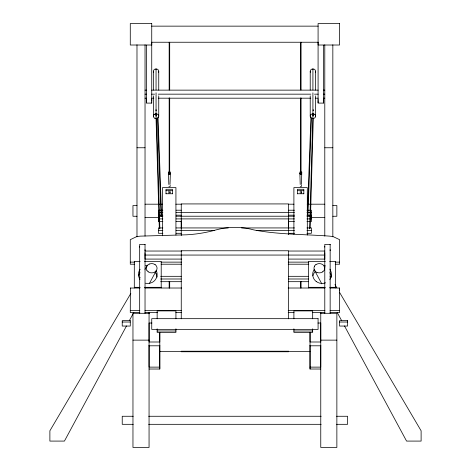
<?xml version="1.0" encoding="UTF-8"?>
<svg xmlns="http://www.w3.org/2000/svg" width="471" height="471" viewBox="0 0 471 471"><rect width="100%" height="100%" fill="white"/><g stroke="black" fill="none" stroke-linecap="round" stroke-linejoin="round"><path stroke-width="0.71" d="M139.669 313.303L139.669 244.402L145.033 244.402L145.033 259.085L181.718 259.085M139.669 247.104L139.669 246.351M145.033 313.303L145.033 252.65M145.033 250.66L145.033 249.707M145.033 244.726L145.033 244.402M146.375 99.581L146.375 103.096L151.739 103.096L151.739 42.237M146.375 45.157L146.375 100.4M149.06 345.225L149.06 367.127L159.793 367.127M149.06 313.692L149.06 312.232M151.739 101.147L151.739 98.71M149.06 369.023L159.793 369.023L159.793 345.225M159.793 332.514L159.793 341.999L149.06 341.999L149.06 323.029L151.921 323.029M169.348 173.664L168.689 173.687L169.195 173.516M170.013 192.774L170.013 192.286M170.013 191.032L170.013 193.151M181.253 228.2L181.253 220.881M181.253 216.695L181.253 212.227M288.57 228.2L288.57 220.881M288.57 216.695L288.57 212.227M300.881 173.616L300.068 173.54L301.54 173.458M301.393 192.774L301.393 192.286M301.393 191.032L301.393 193.151M320.763 369.023L310.036 369.023L310.036 345.225M310.036 332.514L310.036 341.999L320.763 341.999L320.763 323.029L317.901 323.029M318.084 99.581L318.084 103.096L323.447 103.096L323.447 45.157M318.084 42.237L318.084 100.4M320.763 345.225L320.763 367.127L310.036 367.127M320.763 313.692L320.763 312.232M323.447 101.147L323.447 98.71M324.79 313.303L324.79 252.65M324.79 247.104L324.79 246.351M330.153 313.303L330.153 244.402L324.79 244.402L324.79 259.085L288.841 259.085M330.153 250.66L330.153 249.707M330.153 244.726L330.153 244.402M309.612 228.818L312.785 118.174M312.85 115.972L312.909 113.776M310.171 228.099L313.321 118.186M313.386 115.99L313.445 113.788M170.013 184.497L170.414 172.039L169.425 171.844L168.441 172.039L168.842 184.497M301.393 184.497L301.793 172.039L300.81 171.844L299.821 172.039L300.221 184.497M307.351 216.542L310.919 117.373M307.887 216.56L311.431 118.127M170.319 186.127L170.184 185.439M301.705 186.127L301.452 185.303M126.516 325.92L64.433 441.086L49.885 441.086L49.885 430.794L130.832 293.415M129.307 320.739L133.841 312.332M149.531 283.218L156.507 270.277M139.41 278.85L140.152 277.584M145.003 269.353L146.87 266.192M170.155 173.458L169.283 173.581M300.887 173.664L301.546 173.54L300.951 173.616M168.689 173.687L170.131 173.534M300.068 173.687L300.733 173.581M130.279 288.046L139.899 288.017M156.184 69.655L155.919 69.667M313.038 69.667L312.773 69.655M300.592 173.616L300.074 173.77M169.213 173.616L168.695 173.77M151.638 26.146L318.184 26.146M151.638 42.243L318.184 42.243M145.033 90.138L146.499 90.138M151.638 90.138L318.184 90.138M323.324 90.138L324.79 90.138M145.033 94.165L146.499 94.165M151.638 94.165L154.57 94.165M158.238 94.165L310.848 94.165M314.516 94.165L318.184 94.165M323.324 94.165L324.79 94.165M145.033 98.186L146.499 98.186M151.638 98.186L153.84 98.186M158.238 98.186L310.848 98.186M315.252 98.186L318.184 98.186M323.324 98.186L324.79 98.186M136.984 147.759L145.033 147.759M324.79 147.759L332.838 147.759M300.221 186.687L301.252 186.687M168.918 186.687L169.954 186.687M166.004 190.678L172.439 190.678M297.384 190.678L303.824 190.678M166.004 193.746L172.439 193.746M297.384 193.746L303.824 193.746M145.033 204.19L162.642 204.19M175.848 204.19L181.718 204.19M288.841 204.19L293.975 204.19M307.18 204.19L324.79 204.19M136.984 205.533L132.963 205.533L132.963 216.266L136.984 216.266M332.838 205.533L336.865 205.533L336.865 216.266L332.838 216.266M162.86 210.219L158.45 210.219L158.45 221.582L162.86 221.582M176.095 210.219L181.241 210.219M288.582 210.219L294.463 210.219M306.962 210.219L311.372 210.219L311.372 221.582L306.962 221.582M158.45 212.498L162.86 212.498M176.095 212.498L294.463 212.498M306.962 212.498L311.372 212.498M158.45 215.176L162.86 215.176M176.095 215.176L181.241 215.176M288.582 215.176L294.463 215.176M306.962 215.176L311.372 215.176M158.45 216.218L162.86 216.218M176.095 216.218L294.463 216.218M306.962 216.218L311.372 216.218M145.033 217.608L158.238 217.608M310.848 217.608L324.79 217.608M158.45 218.897L162.86 218.897M176.095 218.897L294.463 218.897M306.962 218.897L311.372 218.897M176.095 221.582L181.241 221.582M288.582 221.582L294.463 221.582M162.86 227.935L158.45 227.935L158.45 233.298L162.86 233.298M176.095 227.935L228.294 227.935M241.529 227.935L294.463 227.935M306.962 227.935L311.372 227.935L311.372 233.298L306.962 233.298M158.45 230.619L162.86 230.619M176.095 230.619L214.323 230.619M256.236 230.619L294.463 230.619M306.962 230.619L311.372 230.619M176.095 233.298L181.241 233.298M288.582 233.298L294.463 233.298M145.033 251.037L181.718 251.037M288.841 251.037L324.79 251.037M145.033 255.058L324.79 255.058M140.123 261.434L134.3 261.434L134.3 287.916M144.485 261.434L161.212 261.434L161.212 287.916M325.337 261.434L308.611 261.434L308.611 287.916M329.7 261.434L335.523 261.434L335.523 287.916M130.279 262.129L134.682 262.129M161.129 262.129L181.694 262.129M288.205 262.129L308.776 262.129M335.217 262.129L339.626 262.129M134.682 264.213L130.279 264.213L130.279 239.68L136.678 236.613L140.181 236.136L186.439 234.805A132.074 127.576 0 0 0 215.747 229.995L215.889 229.954A68.601 66.258 0 0 1 253.934 229.954C278.856 234.664 304.425 234.234 329.641 236.136L333.162 236.613L339.626 239.68L339.626 264.213L335.217 264.213M161.129 264.213L181.694 264.213M288.205 264.213L308.776 264.213M160.652 276.318L181.241 276.318M288.582 276.318L308.434 276.318M160.652 278.997L181.241 278.997M288.582 278.997L308.434 278.997M160.652 281.682L181.241 281.682M288.582 281.682L308.434 281.682M134.3 287.322L140.123 287.322M144.485 287.322L161.212 287.322M308.611 287.322L325.337 287.322M329.7 287.322L335.523 287.322M145.039 288.017L181.735 288.017M288.164 288.017L324.866 288.017M330.006 288.017L339.626 288.046L339.626 312.579L330.077 312.579M130.279 310.495L139.828 310.495M144.968 310.495L181.694 310.495M288.205 310.495L324.937 310.495M330.077 310.495L339.626 310.495M139.828 312.579L130.279 312.579L130.361 288.017M144.968 312.579L157.455 312.579M175.818 312.579L181.694 312.579M288.205 312.579L294.081 312.579M312.45 312.579L324.937 312.579M149.06 313.303L132.963 313.303L132.963 447.45L149.06 447.45L149.06 312.809M320.763 313.303L336.865 313.303L336.865 447.45L320.763 447.45L320.763 312.809M122.23 322.023L130.279 322.023M339.544 322.023L347.592 322.023M157.149 331.007L175.93 331.007M293.898 331.007L312.673 331.007M132.963 340.133L149.06 340.133M320.763 340.133L336.865 340.133M149.06 345.796L159.793 345.796M310.036 345.796L320.763 345.796M159.793 351.49L310.036 351.49M133.24 416.27L122.23 416.27L122.23 424.318L133.24 424.318M148.653 416.27L321.169 416.27M336.582 416.27L347.592 416.27L347.592 424.318L336.582 424.318M148.653 424.318L321.169 424.318M300.887 173.516L301.511 173.534M169.578 173.664L170.131 173.687L169.707 173.587M339.626 290.13L339.544 288.017M324.13 266.192L324.878 267.457M330.1 276.318L330.848 277.584M334.946 284.549L336.812 287.716M339.426 292.15L421.115 430.794L421.115 441.086L406.567 441.086L344.484 325.92M314.493 270.277L321.817 283.86M337.159 312.332L341.693 320.739M158.038 117.373L161.606 216.542M157.526 118.127L161.07 216.56M156.437 113.776L156.502 115.972M156.566 118.174L159.869 228.818M155.895 113.788L155.966 115.99M156.031 118.186L159.333 228.835M332.838 44.786L332.838 236.86M324.79 44.786L324.79 236.124M323.447 102.778L323.447 103.096M318.084 101.147L318.084 102.778M315.588 71.239L315.588 90.079M315.588 95.878L315.588 116.16A2.673 2.314 0 0 1 315.317 117.185A2.696 2.337 0 0 1 314.587 117.974A2.673 2.314 0 0 1 311.743 118.239M312.909 68.919L312.909 89.932M312.909 92.828L312.909 118.486M312.673 318.796L312.673 310.901L293.898 310.901L293.898 318.796M312.673 328.805L312.673 332.396L293.898 332.396L293.898 328.805M310.224 71.239L310.224 90.079M310.224 95.878L310.224 116.16A2.696 2.337 0 0 1 310.477 115.124M310.036 332.626L310.036 369.023M307.31 235.035L307.31 187.588L293.898 187.588L293.898 234.305M303.824 193.858L303.824 189.289L297.384 189.289L297.384 193.858M301.075 42.243L301.075 89.926M301.075 97.997L301.075 172.822L300.539 172.822L300.539 97.997M301.075 281.44L301.075 288.011M300.539 42.243L300.539 89.926M300.539 281.44L300.539 288.011M300.221 191.032L300.221 193.151M288.57 211.932L288.57 203.925L181.253 203.925L181.253 211.932M288.57 215.948L288.57 234.676M288.57 318.802L288.57 250.766L181.253 250.766L181.253 318.802M181.253 215.948L181.253 235.618M175.93 235.035L175.93 187.588L162.513 187.588L162.513 235.765M175.93 318.796L175.93 310.901L157.149 310.901L157.149 318.796M175.93 328.805L175.93 332.396L157.149 332.396L157.149 328.805M172.439 193.858L172.439 189.289L166.004 189.289L166.004 193.858M169.695 42.243L169.695 89.926M169.695 97.997L169.695 172.822L169.16 172.822L169.16 97.997M169.695 281.44L169.695 288.011M169.16 42.243L169.16 89.926M169.16 281.44L169.16 288.011M168.842 191.032L168.842 193.151M159.793 332.626L159.793 369.023M158.739 71.239L158.739 90.079M158.739 95.878L158.739 116.16A2.673 2.314 0 0 1 158.468 117.185A2.696 2.337 0 0 1 157.732 117.974A2.673 2.314 0 0 1 154.888 118.239M156.054 68.919L156.054 89.932M156.054 92.828L156.054 118.486M153.375 71.239L153.375 90.079M153.375 95.878L153.375 116.16A2.673 2.314 0 0 0 153.988 117.615A2.696 2.337 0 0 0 154.859 118.25M151.739 102.778L151.739 103.096M146.375 101.147L146.375 102.778M145.033 44.786L145.033 236.124M136.984 44.786L136.984 236.86M156.189 270.413A9.349 9.031 0 0 1 155.083 280.051A9.438 9.12 0 0 1 151.886 282.529A9.349 9.031 0 0 1 145.621 283.212M139.404 278.367A9.349 9.031 0 0 1 140.099 269.259M145.657 265.597A9.349 9.031 0 0 1 147.806 265.356M139.946 279.515A9.438 9.12 0 0 1 139.245 278.367M138.615 275.77A9.349 9.031 0 0 1 140.022 272.715M156.113 273.863A9.349 9.031 0 0 1 157.043 277.154M155.083 272.179A9.438 9.12 0 0 1 156.189 273.863M330.501 270.413A9.349 9.031 0 0 1 329.8 279.515M325.555 282.8A9.349 9.031 0 0 1 316.212 281.458M316.194 281.458A9.438 9.12 0 0 1 313.633 278.367A9.349 9.031 0 0 1 314.328 269.259M329.877 269.171A9.438 9.12 0 0 1 330.577 270.319M324.172 265.597A9.349 9.031 0 0 1 325.508 266.003M312.927 275.77A9.349 9.031 0 0 1 314.74 272.179M329.8 272.715A9.438 9.12 0 0 1 330.501 273.863A9.349 9.031 0 0 1 331.431 277.154M322.682 271.844A5.346 4.628 0 0 1 316.983 272.391M315.17 271.137A5.346 4.628 0 0 1 314.528 266.209M315.982 264.631A5.346 4.628 0 0 1 321.687 264.084A5.393 4.675 0 0 1 323.5 265.297A5.346 4.628 0 0 1 324.13 270.277A5.393 4.675 0 0 1 322.664 271.861M316.912 272.409A5.393 4.675 0 0 1 315.087 271.143M314.445 266.156A5.393 4.675 0 0 1 315.911 264.572M148.359 271.844A5.346 4.628 0 0 0 154.064 272.391A5.393 4.669 0 0 0 155.872 271.137A5.346 4.628 0 0 0 156.513 266.209A5.393 4.669 0 0 0 155.041 264.572M146.917 270.277A5.346 4.628 0 0 1 147.553 265.332M149.354 264.084A5.346 4.628 0 0 1 155.065 264.631M148.294 271.861A5.393 4.669 0 0 1 146.828 270.277M147.452 265.297A5.393 4.669 0 0 1 149.283 264.025M153.67 72.263A2.673 2.314 0 0 1 156.066 68.931A2.673 2.314 0 0 1 158.468 72.263M153.346 116.154A2.696 2.337 0 0 1 153.623 115.124M154.353 114.335A2.696 2.337 0 0 1 157.232 114.053A2.673 2.314 0 0 1 158.15 114.718M158.15 114.689A2.696 2.337 0 0 1 158.745 116.154M153.67 115.142A2.673 2.314 0 0 1 154.394 114.359M310.519 72.263A2.673 2.314 0 0 1 312.921 68.931A2.673 2.314 0 0 1 315.317 72.263M311.708 118.25A2.696 2.337 0 0 1 310.795 117.615M314.999 114.689A2.696 2.337 0 0 1 315.594 116.154M310.836 117.615A2.673 2.314 0 0 1 310.248 116.16M310.519 115.142A2.673 2.314 0 0 1 311.249 114.359A2.696 2.337 0 0 1 314.086 114.053A2.673 2.314 0 0 1 314.999 114.718M155.824 110.084L156.325 110.114L155.824 110.084M313.05 110.073L313.551 110.126L313.05 110.073M151.739 23.55L130.279 23.55L130.279 45.016L151.739 45.016L151.739 23.55M339.544 23.55L318.084 23.55L318.084 45.016L339.544 45.016L339.544 23.55M318.084 318.673L151.739 318.673L151.739 329.4L318.084 329.4L318.084 318.673M130.279 320.657L122.23 320.657L122.23 326.05L130.279 326.05L130.279 320.657M347.592 320.657L339.544 320.657L339.544 326.05L347.592 326.05L347.592 320.657M288.57 351.219L181.253 351.219L181.253 351.755L288.57 351.755L288.57 351.219M300.404 174.329A0.807 0.807 0 0 0 301.611 173.628A0.807 0.807 0 0 0 300.404 172.934A0.807 0.807 0 0 0 300.404 174.329M169.018 174.329A0.807 0.807 0 0 0 170.231 173.628A0.807 0.807 0 0 0 169.024 172.934A0.807 0.807 0 0 0 169.018 174.329"/></g></svg>
